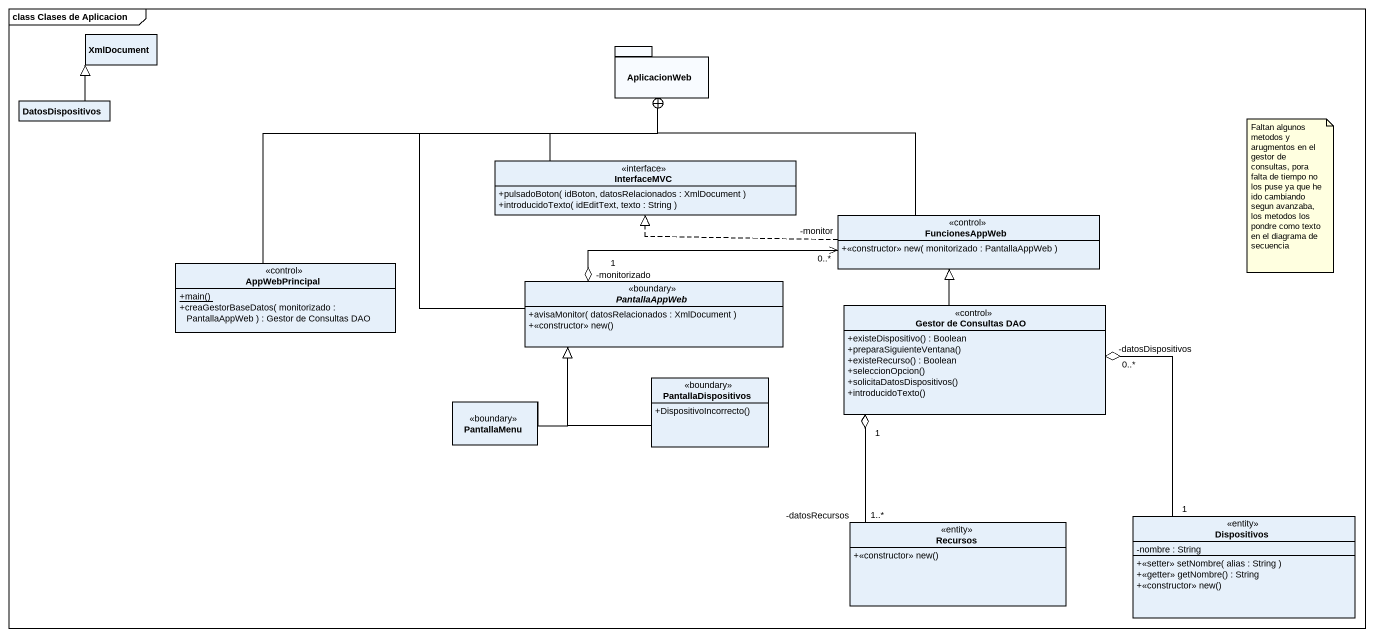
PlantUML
@startuml
mainframe class Clases de Aplicacion
hide circle
hide empty members
skinparam classAttributeIconSize 0
class XmlDocument
package AplicacionWeb {
}
class DatosDispositivos
interface InterfaceMVC {
  +pulsadoBoton( idBoton, datosRelacionados : XmlDocument )
  +introducidoTexto( idEditText, texto : String )
}
class FuncionesAppWeb <<control>> {
  +<<constructor>> new( monitorizado : PantallaAppWeb )
}
class AppWebPrincipal <<control>> {
  {static} +main()
  +creaGestorBaseDatos( monitorizado : PantallaAppWeb ) : Gestor de Consultas DAO
}
abstract class PantallaAppWeb <<boundary>> {
  +avisaMonitor( datosRelacionados : XmlDocument )
  +<<constructor>> new()
}
class "Gestor de Consultas DAO" as Gestor_de_Consultas_DAO <<control>> {
  +existeDispositivo() : Boolean
  +preparaSiguienteVentana()
  +existeRecurso() : Boolean
  +seleccionOpcion()
  +solicitaDatosDispositivos()
  +introducidoTexto()
}
class PantallaDispositivos <<boundary>> {
  +DispositivoIncorrecto()
}
class PantallaMenu <<boundary>>
class Recursos <<entity>> {
  +<<constructor>> new()
}
class Dispositivos <<entity>> {
  -nombre : String
  +<<setter>> setNombre( alias : String )
  +<<getter>> getNombre() : String
  +<<constructor>> new()
}
DatosDispositivos -up-|> XmlDocument
InterfaceMVC -up-+ AplicacionWeb
FuncionesAppWeb -left-+ AplicacionWeb
FuncionesAppWeb .left.|> InterfaceMVC
AppWebPrincipal -up-+ AplicacionWeb
PantallaAppWeb -up-+ AplicacionWeb
PantallaAppWeb "-monitorizado\n1" o-right-> "-monitor\n0..*" FuncionesAppWeb
Gestor_de_Consultas_DAO -up-|> FuncionesAppWeb
Gestor_de_Consultas_DAO "1" o-- "-datosRecursos\n1..*" Recursos
Gestor_de_Consultas_DAO "-datosDispositivos\n0..*" o-- "1" Dispositivos
PantallaDispositivos -up-|> PantallaAppWeb
PantallaMenu -up-|> PantallaAppWeb
note as N1
  Faltan algunos metodos y arugmentos en el gestor de consultas, pora falta de tiempo no los puse ya que he ido cambiando segun avanzaba, los metodos los pondre como texto en el diagrama de secuencia
end note
@enduml
